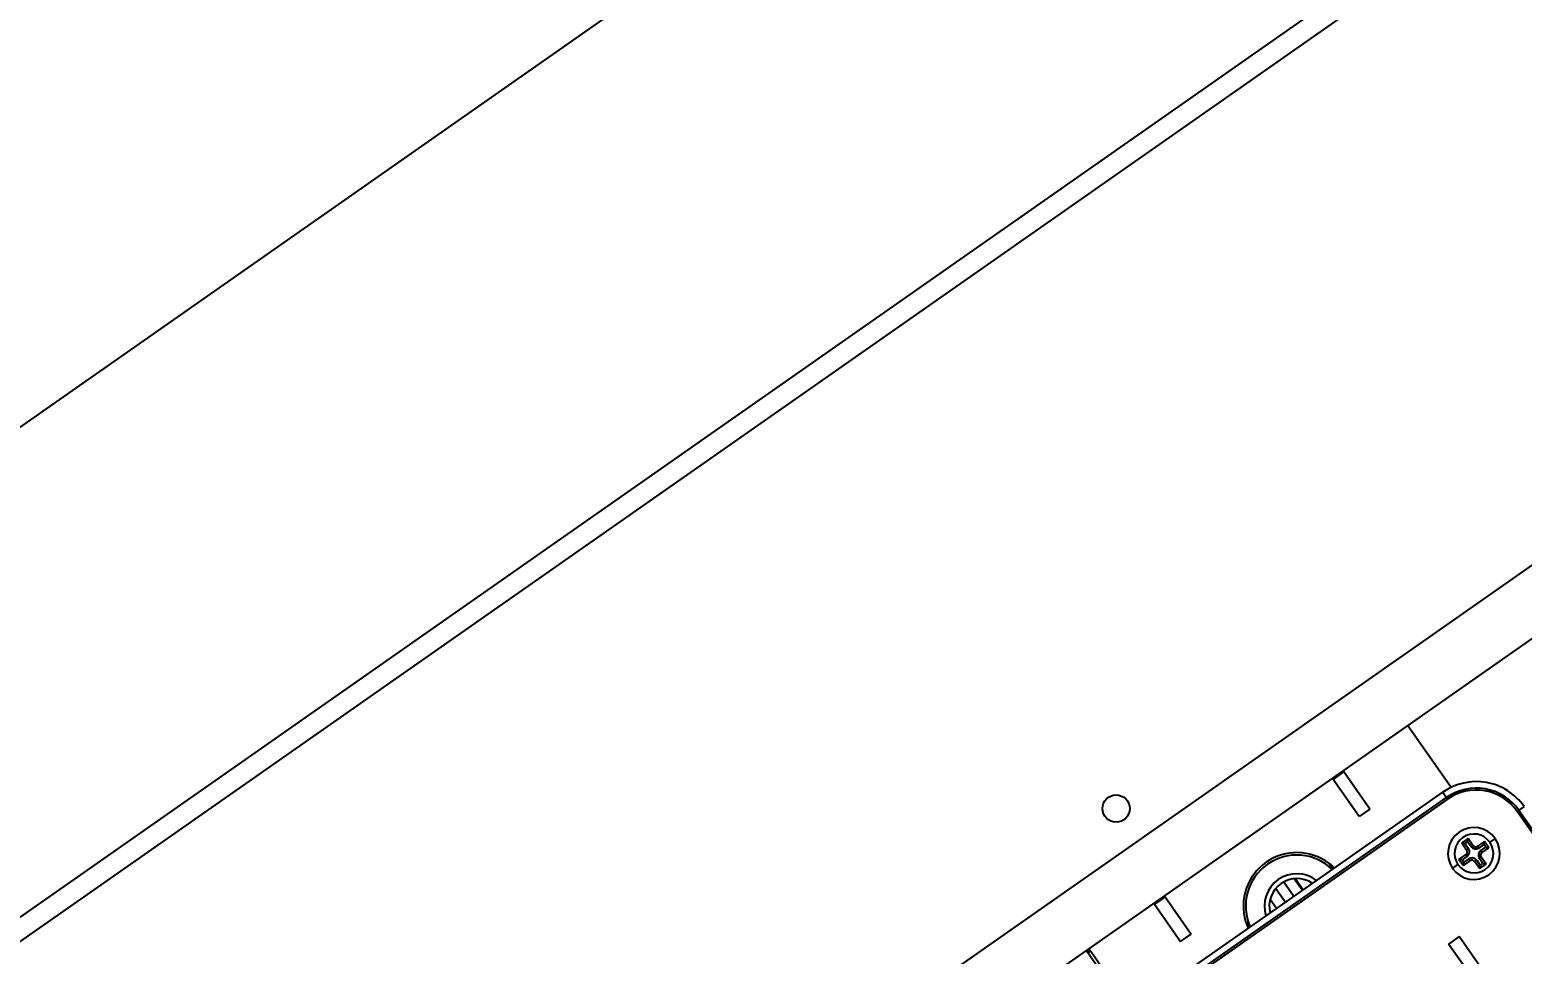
# Model space of a CAD drawing. Header units: millimetres. Extents: x 152904052 to 153933663, y 538271515 to 539240469.
# Drawn here: x 153452902.2 to 153453132.2, y 538570099.1 to 538570241.7 of the extents above; entities that cross this region are included whole.
import ezdxf
from ezdxf.enums import TextEntityAlignment as Align

# ---------------------------------------------------------------- set-up
doc = ezdxf.new("R2010")
doc.units = ezdxf.units.MM
doc.layers.add('POWR', color=5, linetype='Continuous')
doc.layers.add('TEXT', color=7, linetype='Continuous')
doc.styles.get("Standard").update_dxf_attribs({"font": 'Gulim.ttf'})

msp = doc.modelspace()

# ---------------------------------------------------------------- linework, layer by layer
at = {"layer": 'POWR', "color": 7}
for p, q in [((153453149.15, 538570354.39), (153452304.6, 538569763.03)), ((153453184.65, 538570303.68), (153452340.11, 538569712.32)), ((153453186.43, 538570301.14), (153452341.88, 538569709.79)), ((153453236.63, 538570231.19), (153452927.2, 538570014.52)), ((153452943.84, 538570014.82), (153453165.01, 538570169.68)), ((153453114.59, 538570134.38), (153453121.26, 538570124.85)), ((153453103.07, 538570126.07), (153453104.71, 538570127.22)), ((153453107.09, 538570120.34), (153453103.07, 538570126.07)), ((153453104.71, 538570127.22), (153453104.59, 538570127.38)), ((153453108.73, 538570121.48), (153453104.71, 538570127.22)), ((153453073.27, 538570091.4), (153453119.96, 538570124.1)), ((153453073.84, 538570090.58), (153453120.53, 538570123.28)), ((153453119.96, 538570124.1), (153453120.53, 538570123.28)), ((153453120.7, 538570123.03), (153453120.53, 538570123.28)), ((153453120.7, 538570123.03), (153453074.01, 538570090.34)), ((153453108.73, 538570121.48), (153453107.09, 538570120.34)), ((153453131.43, 538570121.14), (153453131.67, 538570121.31)), ((153453161.65, 538570077.98), (153453131.43, 538570121.14)), ((153453132.49, 538570121.89), (153453131.67, 538570121.31)), ((153453131.67, 538570121.31), (153453162.65, 538570077.08)), ((153453123.87, 538570116.95), (153453122.88, 538570116.26)), ((153453123.37, 538570116.17), (153453122.88, 538570116.26)), ((153453122.88, 538570116.26), (153453123.63, 538570115.19)), ((153453123.78, 538570116.46), (153453123.37, 538570116.17)), ((153453123.78, 538570116.46), (153453123.87, 538570116.95)), ((153453124.32, 538570115.68), (153453123.78, 538570116.46)), ((153453124.61, 538570115.88), (153453123.87, 538570116.95)), ((153453126.37, 538570116.5), (153453125.31, 538570115.76)), ((153453126.29, 538570116.01), (153453126.37, 538570116.5)), ((153453127.06, 538570115.52), (153453126.37, 538570116.5)), ((153453128.03, 538570116.93), (153453127.21, 538570116.36)), ((153453123.51, 538570114.5), (153453122.44, 538570113.75)), ((153453123.71, 538570114.21), (153453122.93, 538570113.66)), ((153453123.37, 538570116.17), (153453123.92, 538570115.39)), ((153453123.71, 538570114.21), (153453123.51, 538570114.5)), ((153453123.92, 538570115.39), (153453123.63, 538570115.19)), ((153453124.32, 538570115.68), (153453124.61, 538570115.88)), ((153453125.51, 538570115.47), (153453125.31, 538570115.76)), ((153453126.29, 538570116.01), (153453125.51, 538570115.47)), ((153453125.59, 538570113.88), (153453125.87, 538570114.08)), ((153453125.79, 538570115.06), (153453126.57, 538570115.61)), ((153453125.79, 538570115.06), (153453126, 538570114.78)), ((153453126.62, 538570113.01), (153453125.87, 538570114.08)), ((153453126, 538570114.78), (153453127.06, 538570115.52)), ((153453126.57, 538570115.61), (153453126.29, 538570116.01)), ((153453126.57, 538570115.61), (153453127.06, 538570115.52)), ((153453121.47, 538570112.34), (153453122.29, 538570112.92)), ((153453122.93, 538570113.66), (153453122.44, 538570113.75)), ((153453122.44, 538570113.75), (153453123.13, 538570112.77)), ((153453122.93, 538570113.66), (153453123.22, 538570113.26)), ((153453123.13, 538570112.77), (153453124.19, 538570113.51)), ((153453123.22, 538570113.26), (153453123.13, 538570112.77)), ((153453123.22, 538570113.26), (153453123.99, 538570113.8)), ((153453123.99, 538570113.8), (153453124.19, 538570113.51)), ((153453125.18, 538570113.59), (153453124.89, 538570113.39)), ((153453124.89, 538570113.39), (153453125.64, 538570112.33)), ((153453125.18, 538570113.59), (153453125.72, 538570112.81)), ((153453126.13, 538570113.1), (153453125.59, 538570113.88)), ((153453125.64, 538570112.33), (153453126.62, 538570113.01)), ((153453125.72, 538570112.81), (153453125.64, 538570112.33)), ((153453125.72, 538570112.81), (153453126.13, 538570113.1)), ((153453126.13, 538570113.1), (153453126.62, 538570113.01)), ((153453095.46, 538570110.27), (153453097.02, 538570108.04)), ((153453098.33, 538570108.95), (153453097.07, 538570110.75)), ((153453098.41, 538570109.01), (153453097.19, 538570110.76)), ((153453077.19, 538570107.94), (153453075.55, 538570106.8)), ((153453077.19, 538570107.94), (153453081.2, 538570102.21)), ((153453094.32, 538570106.14), (153453093.34, 538570107.53)), ((153453094.22, 538570109.25), (153453095.71, 538570107.12)), ((153453075.44, 538570106.96), (153453075.55, 538570106.8)), ((153453075.55, 538570106.8), (153453079.56, 538570101.06)), ((153453090.19, 538570103.25), (153453089.57, 538570104.14)), ((153453079.56, 538570101.06), (153453081.2, 538570102.21)), ((153453122.49, 538570101.82), (153453120.85, 538570100.68)), ((153453124.87, 538570094.94), (153453120.85, 538570100.68)), ((153453126.51, 538570096.09), (153453122.49, 538570101.82)), ((153453065.03, 538570099.68), (153453070.88, 538570091.32)), ((153453065.26, 538570099.35), (153453065.67, 538570099.64)), ((153453065.44, 538570099.96), (153453072.11, 538570090.44))]:
    msp.add_line(p, q, dxfattribs=at)
at = {"layer": 'POWR', "color": 7, "flags": 128}
for points in [[(153453103.07, 538570126.07), (153453102.94, 538570126.22), (153453102.94, 538570126.22)], [(153453102.41, 538570113.13), (153453102.92, 538570112.71), (153453103.26, 538570112.4)], [(153453077.09, 538570108.12), (153453077.09, 538570108.12), (153453077.19, 538570107.94)], [(153453089.57, 538570104.14), (153453089.79, 538570103.52), (153453089.97, 538570103.1)]]:
    msp.add_lwpolyline(points, dxfattribs=at)
at = {"layer": 'POWR', "color": 7}
msp.add_circle((153453069.61, 538570121.56), 2.1, dxfattribs=at)
for centre, radius, start, end in [((153453125.12, 538570116.72), 9, 35, 125), ((153453125.12, 538570116.72), 8, 35, 125), ((153453125.12, 538570116.72), 7.7, 35, 125), ((153453124.75, 538570114.64), 4, 35, 215), ((153453124.75, 538570114.64), 4, 215, 35), ((153453124.75, 538570114.64), 3, 35, 215), ((153453124.75, 538570114.64), 3, 215, 35), ((153453097.47, 538570106.52), 8.25, 53.1949, 196.8051), ((153453097.47, 538570106.52), 7.88, 45.9806, 204.0194), ((153453123.22, 538570114.91), 0.5, 305, 35), ((153453123.22, 538570114.91), 0.851, 305, 35), ((153453124.48, 538570113.1), 0.851, 35, 125), ((153453125.02, 538570116.17), 0.851, 215, 305), ((153453125.02, 538570116.17), 0.5, 215, 305), ((153453126.28, 538570114.37), 0.851, 125, 215), ((153453126.28, 538570114.37), 0.5, 125, 215), ((153453124.48, 538570113.1), 0.5, 35, 125), ((153453097.47, 538570106.52), 5, 52.4576, 197.5424), ((153453097.47, 538570106.52), 4.25, 55.6673, 194.3327)]:
    msp.add_arc(centre, radius, start, end, dxfattribs=at)
for points, knots in [([(153453102.41, 538570113.13), (153453102.59, 538570112.88), (153453102.79, 538570112.59), (153453103, 538570112.29), (153453103.03, 538570112.25)], [0, 0, 0, 0, 0.864038, 1, 1, 1, 1]), ([(153453065.54, 538570099.82), (153453065.46, 538570099.75), (153453065.32, 538570099.65), (153453065.19, 538570099.55), (153453065.14, 538570099.52)], [0, 0, 0, 0, 0.651507, 1, 1, 1, 1])]:
    msp.add_open_spline(points, degree=3, knots=knots, dxfattribs=at)

# ---------------------------------------------------------------- texts
at = {"layer": 'TEXT'}
msp.add_text('전기실#CD', height=4550, rotation=34.9999, dxfattribs=at).set_placement((153466474.48, 538561025.28), align=Align.CENTER)

doc.saveas('drawing.dxf')
